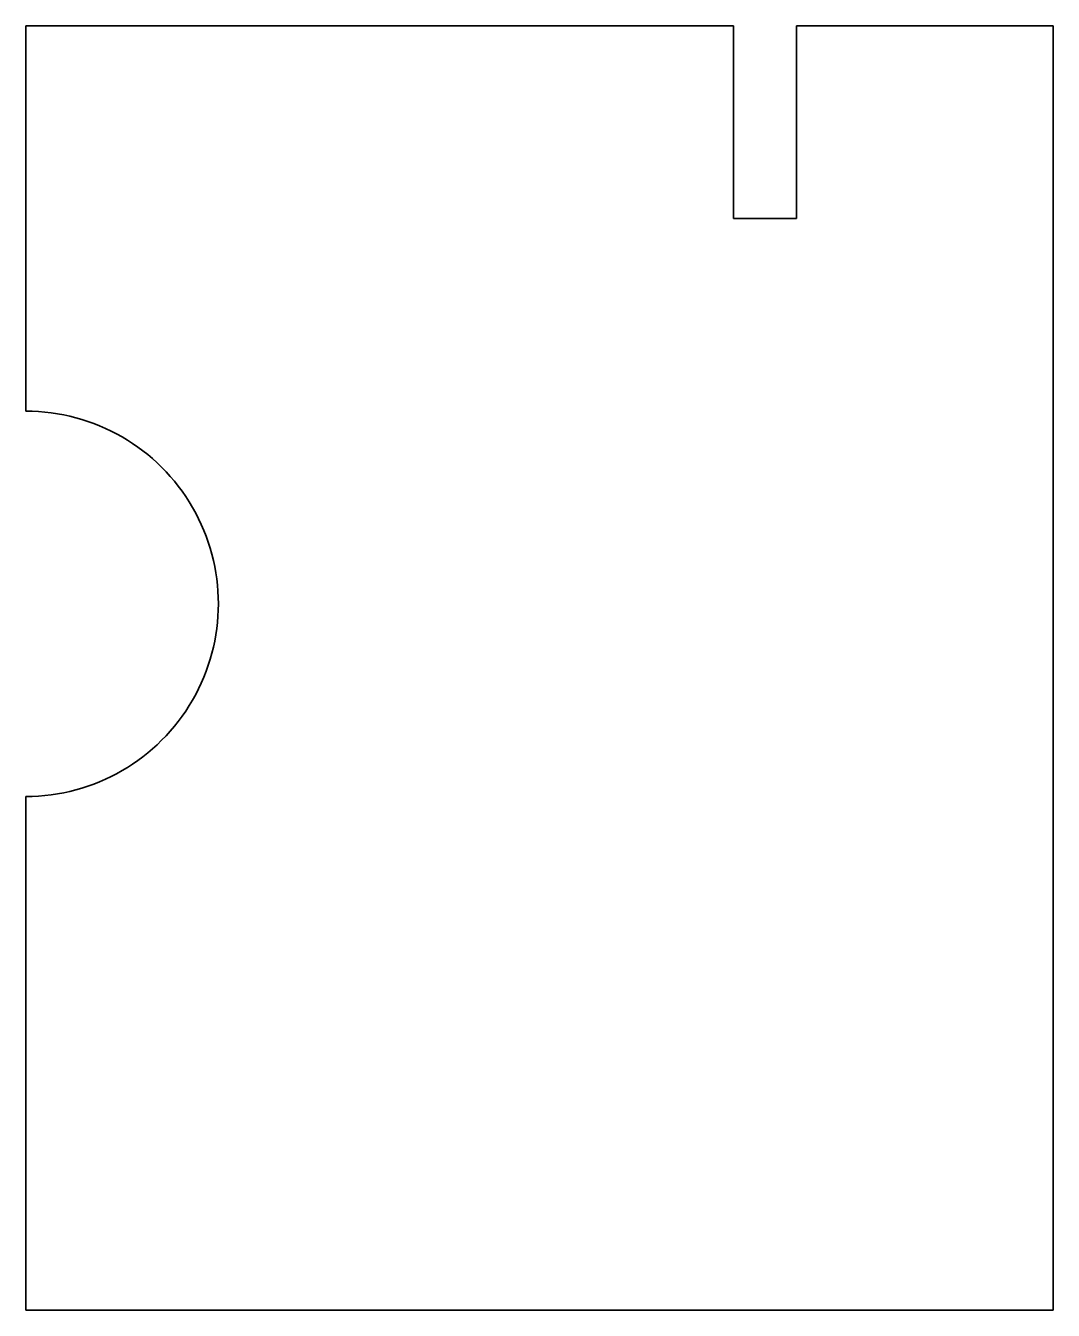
# Model space of a CAD drawing. Extents: x 170 to 250, y 98 to 198.
import ezdxf

# ---------------------------------------------------------------- set-up
doc = ezdxf.new("R2010")
doc.units = 0

msp = doc.modelspace()

# ---------------------------------------------------------------- linework, layer by layer
at = {"color": 7, "lineweight": 35}
for p, q in [((225.099991, 198.499985), (169.999985, 198.499985)), ((169.999985, 198.499985), (169.999985, 168.499985)), ((249.999985, 198.499985), (229.999985, 198.499985)), ((249.999985, 98.499985), (249.999985, 198.499985)), ((169.999985, 138.499985), (169.999985, 98.499985)), ((249.999985, 98.499985), (169.999985, 98.499985))]:
    msp.add_line(p, q, dxfattribs=at)
at = {"color": 7, "lineweight": 35, "ltscale": 0.375}
for p, q in [((225.099991, 183.499985), (225.099991, 198.499985)), ((229.999985, 198.499985), (229.999985, 183.499985))]:
    msp.add_line(p, q, dxfattribs=at)
at = {"color": 7, "lineweight": 35, "ltscale": 0.1225}
msp.add_line((229.999985, 183.499985), (225.099991, 183.499985), dxfattribs=at)
at = {"color": 7, "lineweight": 35}
msp.add_arc((169.999985, 153.499985), 15, 269.999997, 90.000003, dxfattribs=at)

doc.saveas('drawing.dxf')
